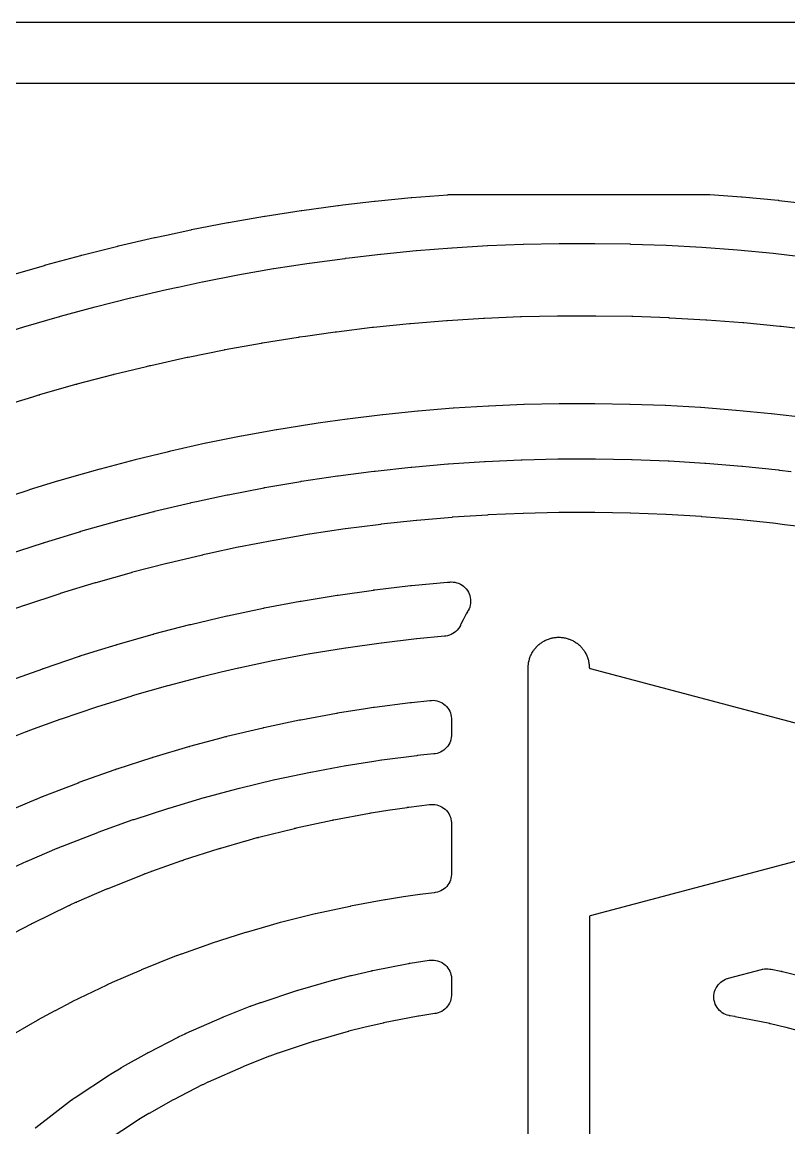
# Model space of a CAD drawing. Header units: metres. Extents: x -22.9 to 22.9, y 1.9 to 79.7.
# Drawn here: x 2.02 to 6.03, y 51.02 to 56.8 of the extents above; entities that cross this region are included whole.
import ezdxf

# ---------------------------------------------------------------- set-up
doc = ezdxf.new("R2010")
doc.units = ezdxf.units.M

msp = doc.modelspace()

# ---------------------------------------------------------------- linework, layer by layer
at = {"layer": 'MARKING'}
for points in [[(-18.6, 56.8), (18.6, 56.8)], [(18.5895, 56.48), (-18.5895, 56.48)], [(1.9477, 55.4748), (2.1353, 55.5289), (2.136, 55.5291), (2.1376, 55.5296), (2.1385, 55.5298), (2.1435, 55.5312), (2.3261, 55.5814), (2.3266, 55.5816), (2.3271, 55.5817), (2.3276, 55.5818), (2.329, 55.5822), (2.3295, 55.5823), (2.33, 55.5824), (2.3305, 55.5826), (2.5181, 55.63), (2.5186, 55.6301), (2.5191, 55.6302), (2.5196, 55.6303), (2.5209, 55.6306), (2.5214, 55.6308), (2.5219, 55.6309), (2.5224, 55.631), (2.71, 55.6742), (2.7107, 55.6744), (2.7124, 55.6748), (2.7135, 55.675), (2.7739, 55.6878), (2.9009, 55.7152), (2.9017, 55.7154), (2.9035, 55.7157), (2.9046, 55.716), (3.0929, 55.7528), (3.0934, 55.7529), (3.0939, 55.753), (3.0944, 55.7531), (3.0957, 55.7533), (3.0962, 55.7534), (3.0967, 55.7535), (3.0972, 55.7536), (3.2847, 55.7863), (3.2855, 55.7864), (3.2872, 55.7867), (3.2884, 55.7869), (3.4766, 55.8159), (3.4774, 55.816), (3.4791, 55.8163), (3.4802, 55.8164), (3.6684, 55.8416), (3.6692, 55.8417), (3.6709, 55.842), (3.6719, 55.8421), (3.6945, 55.8447), (3.8596, 55.8643), (3.8604, 55.8644), (3.8622, 55.8646), (3.8633, 55.8647), (4.0515, 55.8833), (4.0523, 55.8834), (4.054, 55.8835), (4.0552, 55.8836), (4.2433, 55.8985), (4.2441, 55.8986), (4.2459, 55.8987), (4.247, 55.8987), (4.2634, 55.8997), (4.2664, 55.8999), (4.2694, 55.9), (4.2724, 55.9), (5.6012, 55.9), (5.6049, 55.8999), (5.6087, 55.8998), (5.6124, 55.8996), (5.7778, 55.8872), (5.7786, 55.8871), (5.7803, 55.887), (5.7815, 55.8869), (5.9696, 55.8691), (5.9704, 55.869), (5.9722, 55.8689), (5.9733, 55.8687), (6.1615, 55.8472)], [(6.1291, 55.5691), (5.9436, 55.5903), (5.9427, 55.5904), (5.7572, 55.6079), (5.7563, 55.608), (5.5708, 55.6219), (5.5699, 55.622), (5.3844, 55.6323), (5.3834, 55.6323), (5.1979, 55.639), (5.197, 55.6391), (5.0115, 55.6422), (5.0105, 55.6422), (4.825, 55.6419), (4.8241, 55.6419), (4.6386, 55.638), (4.6376, 55.6379), (4.4522, 55.6305), (4.4512, 55.6304), (4.2658, 55.6194), (4.2648, 55.6193), (4.0794, 55.6047), (4.0784, 55.6046), (3.893, 55.5863), (3.892, 55.5862), (3.7279, 55.5667), (3.7276, 55.5666), (3.706, 55.5642), (3.705, 55.564), (3.5195, 55.5392), (3.5186, 55.539), (3.3332, 55.5105), (3.3322, 55.5103), (3.1467, 55.478), (3.1462, 55.4779), (3.1457, 55.4778), (3.1452, 55.4777), (2.9605, 55.4416), (2.9595, 55.4414), (2.8337, 55.4142), (2.8332, 55.4141), (2.7732, 55.4015), (2.7723, 55.4013), (2.5868, 55.3585), (2.5863, 55.3584), (2.5858, 55.3582), (2.5853, 55.3581), (2.4005, 55.3115), (2.4, 55.3113), (2.3995, 55.3112), (2.399, 55.3111), (2.2184, 55.2614), (2.2179, 55.2612), (2.2132, 55.26), (2.2124, 55.2598), (2.0268, 55.2062), (2.0263, 55.2061), (2.0258, 55.2059), (2.0252, 55.2058), (1.8404, 55.1481)], [(1.9197, 54.7955), (2.0748, 54.8426), (2.1067, 54.8523), (2.1075, 54.8526), (2.1107, 54.8535), (2.1117, 54.8538), (2.3, 54.9077), (2.3005, 54.9078), (2.301, 54.908), (2.3015, 54.9081), (2.3047, 54.909), (2.3052, 54.9091), (2.3058, 54.9093), (2.3063, 54.9094), (2.4939, 54.9588), (2.4944, 54.9589), (2.4949, 54.959), (2.4954, 54.9592), (2.4985, 54.96), (2.499, 54.9601), (2.4995, 54.9602), (2.5, 54.9603), (2.6679, 55.0008), (2.6868, 55.0054), (2.6876, 55.0056), (2.691, 55.0064), (2.692, 55.0066), (2.8803, 55.0489), (2.8808, 55.049), (2.8813, 55.0491), (2.8818, 55.0492), (2.885, 55.0499), (2.8855, 55.05), (2.886, 55.0501), (2.8865, 55.0502), (3.0741, 55.0881), (3.0746, 55.0882), (3.0751, 55.0883), (3.0757, 55.0884), (3.0788, 55.089), (3.0793, 55.0891), (3.0798, 55.0892), (3.0803, 55.0893), (3.2679, 55.1233), (3.2684, 55.1234), (3.2689, 55.1234), (3.2694, 55.1235), (3.2725, 55.1241), (3.273, 55.1241), (3.2735, 55.1242), (3.274, 55.1243), (3.4615, 55.1543), (3.4624, 55.1544), (3.4658, 55.1549), (3.4669, 55.1551), (3.5001, 55.1598), (3.6546, 55.1818), (3.6551, 55.1819), (3.6556, 55.182), (3.6561, 55.1821), (3.6592, 55.1825), (3.6597, 55.1825), (3.6602, 55.1826), (3.6607, 55.1827), (3.8483, 55.2056), (3.8488, 55.2057), (3.8493, 55.2057), (3.8498, 55.2058), (3.8529, 55.2061), (3.8534, 55.2062), (3.8539, 55.2062), (3.8544, 55.2063), (4.0421, 55.2254), (4.0426, 55.2255), (4.043, 55.2255), (4.0435, 55.2255), (4.0466, 55.2258), (4.0471, 55.2259), (4.0476, 55.2259), (4.0481, 55.226), (4.2356, 55.2413), (4.2365, 55.2413), (4.24, 55.2416), (4.2411, 55.2417), (4.4293, 55.2533), (4.4301, 55.2533), (4.4337, 55.2535), (4.4348, 55.2536), (4.6229, 55.2614), (4.6238, 55.2615), (4.6273, 55.2616), (4.6284, 55.2616), (4.8166, 55.2658), (4.8175, 55.2658), (4.821, 55.2659), (4.8221, 55.2659), (5.0102, 55.2663), (5.0111, 55.2663), (5.0146, 55.2663), (5.0157, 55.2663), (5.2039, 55.2631), (5.2047, 55.263), (5.2083, 55.2629), (5.2094, 55.2629), (5.3975, 55.256), (5.3984, 55.2559), (5.4019, 55.2558), (5.403, 55.2557), (5.5912, 55.2451), (5.592, 55.245), (5.5956, 55.2448), (5.5967, 55.2447), (5.7848, 55.2303), (5.7857, 55.2302), (5.7893, 55.2299), (5.7904, 55.2298), (5.9787, 55.2116), (5.9792, 55.2115), (5.9797, 55.2115), (5.9802, 55.2114), (5.9833, 55.2111), (5.9838, 55.211), (5.9843, 55.211), (5.9848, 55.2109), (6.1725, 55.1889)], [(6.1166, 54.7323), (5.9336, 54.7538), (5.9331, 54.7538), (5.9326, 54.7539), (5.9321, 54.7539), (5.7492, 54.7716), (5.7482, 54.7717), (5.5646, 54.7858), (5.5637, 54.7859), (5.3801, 54.7963), (5.3791, 54.7963), (5.1955, 54.8031), (5.1945, 54.8031), (5.0109, 54.8063), (5.0099, 54.8063), (4.8263, 54.8059), (4.8253, 54.8059), (4.6417, 54.8018), (4.6407, 54.8018), (4.4571, 54.7941), (4.4561, 54.7941), (4.2725, 54.7827), (4.2715, 54.7827), (4.0879, 54.7677), (4.0874, 54.7676), (4.0869, 54.7676), (4.0864, 54.7675), (3.9034, 54.7489), (3.9029, 54.7488), (3.9024, 54.7488), (3.9019, 54.7487), (3.7189, 54.7263), (3.7184, 54.7263), (3.7179, 54.7262), (3.7174, 54.7261), (3.5654, 54.7044), (3.5652, 54.7044), (3.5337, 54.7), (3.5328, 54.6998), (3.349, 54.6705), (3.3485, 54.6704), (3.348, 54.6703), (3.3475, 54.6702), (3.1645, 54.6371), (3.164, 54.637), (3.1635, 54.6369), (3.163, 54.6368), (2.9801, 54.5998), (2.9796, 54.5997), (2.9791, 54.5996), (2.9786, 54.5995), (2.7955, 54.5584), (2.7946, 54.5582), (2.7773, 54.554), (2.777, 54.5539), (2.6101, 54.5137), (2.6096, 54.5136), (2.6091, 54.5134), (2.6086, 54.5133), (2.4257, 54.4652), (2.4252, 54.4651), (2.4247, 54.4649), (2.4242, 54.4648), (2.241, 54.4124), (2.2401, 54.4121), (2.2098, 54.4028), (2.2095, 54.4027), (2.0557, 54.356), (2.0552, 54.3559), (2.0547, 54.3557), (2.0542, 54.3555), (1.8711, 54.2957)], [(1.9427, 54.0183), (2.1303, 54.08), (2.1309, 54.0802), (2.1314, 54.0804), (2.1319, 54.0806), (2.1333, 54.081), (2.1338, 54.0812), (2.1343, 54.0813), (2.1349, 54.0815), (2.3193, 54.1377), (2.3224, 54.1386), (2.3231, 54.1389), (2.3248, 54.1393), (2.3259, 54.1397), (2.5141, 54.1931), (2.5147, 54.1932), (2.5152, 54.1934), (2.5157, 54.1935), (2.5171, 54.1939), (2.5176, 54.194), (2.5182, 54.1942), (2.5187, 54.1943), (2.7062, 54.2431), (2.7068, 54.2432), (2.7073, 54.2434), (2.7078, 54.2435), (2.7092, 54.2438), (2.7097, 54.244), (2.7103, 54.2441), (2.7108, 54.2442), (2.8984, 54.2886), (2.8989, 54.2887), (2.8994, 54.2889), (2.8999, 54.289), (2.9011, 54.2893), (2.9016, 54.2894), (2.9021, 54.2895), (2.9026, 54.2896), (2.9292, 54.2953), (3.0901, 54.3301), (3.0906, 54.3303), (3.0911, 54.3304), (3.0917, 54.3305), (3.093, 54.3308), (3.0936, 54.3309), (3.0941, 54.331), (3.0946, 54.3311), (3.2822, 54.3675), (3.2827, 54.3676), (3.2832, 54.3677), (3.2837, 54.3678), (3.2851, 54.368), (3.2857, 54.3681), (3.2862, 54.3682), (3.2867, 54.3683), (3.4742, 54.4005), (3.4748, 54.4006), (3.4753, 54.4007), (3.4758, 54.4008), (3.4772, 54.401), (3.4777, 54.4011), (3.4783, 54.4012), (3.4788, 54.4013), (3.6663, 54.4294), (3.6669, 54.4294), (3.6674, 54.4295), (3.6679, 54.4296), (3.6693, 54.4298), (3.6698, 54.4299), (3.6703, 54.4299), (3.6708, 54.43), (3.8426, 54.452), (3.8582, 54.4541), (3.8587, 54.4541), (3.8592, 54.4542), (3.8598, 54.4543), (3.8611, 54.4544), (3.8616, 54.4545), (3.8621, 54.4545), (3.8626, 54.4546), (4.0502, 54.475), (4.0507, 54.475), (4.0513, 54.4751), (4.0518, 54.4751), (4.0532, 54.4753), (4.0537, 54.4753), (4.0542, 54.4754), (4.0547, 54.4754), (4.2423, 54.4917), (4.2428, 54.4918), (4.2433, 54.4918), (4.2439, 54.4919), (4.2452, 54.492), (4.2458, 54.492), (4.2463, 54.4921), (4.2468, 54.4921), (4.4344, 54.5044), (4.4349, 54.5045), (4.4354, 54.5045), (4.4359, 54.5045), (4.4373, 54.5046), (4.4378, 54.5046), (4.4384, 54.5047), (4.4389, 54.5047), (4.6264, 54.5131), (4.627, 54.5131), (4.6275, 54.5131), (4.628, 54.5131), (4.6294, 54.5132), (4.6299, 54.5132), (4.6304, 54.5132), (4.6309, 54.5132), (4.8185, 54.5177), (4.819, 54.5177), (4.8195, 54.5177), (4.8201, 54.5177), (4.8214, 54.5177), (4.8219, 54.5177), (4.8225, 54.5177), (4.823, 54.5177), (5.0105, 54.5183), (5.0111, 54.5183), (5.0116, 54.5183), (5.0121, 54.5183), (5.0135, 54.5182), (5.014, 54.5182), (5.0145, 54.5182), (5.0151, 54.5182), (5.2026, 54.5148), (5.2031, 54.5148), (5.2037, 54.5148), (5.2042, 54.5148), (5.2055, 54.5147), (5.2061, 54.5147), (5.2066, 54.5147), (5.2071, 54.5147), (5.3947, 54.5073), (5.3952, 54.5073), (5.3957, 54.5073), (5.3962, 54.5072), (5.3976, 54.5072), (5.3981, 54.5071), (5.3987, 54.5071), (5.3992, 54.5071), (5.5867, 54.4958), (5.5873, 54.4957), (5.5878, 54.4957), (5.5883, 54.4957), (5.5897, 54.4956), (5.5902, 54.4955), (5.5907, 54.4955), (5.5913, 54.4954), (5.7788, 54.4801), (5.7793, 54.4801), (5.7799, 54.48), (5.7804, 54.48), (5.7818, 54.4799), (5.7823, 54.4798), (5.7828, 54.4798), (5.7834, 54.4797), (5.9709, 54.4604), (5.9714, 54.4603), (5.9719, 54.4602), (5.9725, 54.4602), (5.9738, 54.46), (5.9744, 54.46), (5.9749, 54.4599), (5.9754, 54.4598), (6.0371, 54.4522)], [(6.1271, 54.159), (6.003, 54.1742), (6.0029, 54.1743), (5.9423, 54.1818), (5.9418, 54.1819), (5.9412, 54.1819), (5.9407, 54.182), (5.7561, 54.201), (5.7556, 54.2011), (5.7551, 54.2011), (5.7545, 54.2012), (5.57, 54.2162), (5.5694, 54.2163), (5.5689, 54.2163), (5.5684, 54.2164), (5.3838, 54.2275), (5.3833, 54.2275), (5.3827, 54.2276), (5.3822, 54.2276), (5.1976, 54.2348), (5.1971, 54.2349), (5.1966, 54.2349), (5.196, 54.2349), (5.0114, 54.2382), (5.0109, 54.2383), (5.0104, 54.2383), (5.0098, 54.2383), (4.8252, 54.2378), (4.8247, 54.2377), (4.8242, 54.2377), (4.8237, 54.2377), (4.6391, 54.2334), (4.6385, 54.2333), (4.638, 54.2333), (4.6375, 54.2333), (4.4529, 54.225), (4.4523, 54.225), (4.4518, 54.225), (4.4513, 54.2249), (4.2667, 54.2128), (4.2662, 54.2128), (4.2656, 54.2127), (4.2651, 54.2127), (4.0805, 54.1966), (4.08, 54.1965), (4.0795, 54.1965), (4.079, 54.1964), (3.8943, 54.1764), (3.8938, 54.1763), (3.8933, 54.1763), (3.8928, 54.1762), (3.8788, 54.1744), (3.8787, 54.1744), (3.7079, 54.1525), (3.7074, 54.1524), (3.7069, 54.1523), (3.7064, 54.1522), (3.5218, 54.1246), (3.5212, 54.1245), (3.5207, 54.1244), (3.5202, 54.1243), (3.3356, 54.0926), (3.3351, 54.0925), (3.3346, 54.0924), (3.334, 54.0923), (3.1494, 54.0565), (3.1489, 54.0564), (3.1484, 54.0563), (3.1479, 54.0562), (2.9886, 54.0217), (2.963, 54.0162), (2.9625, 54.0161), (2.962, 54.0159), (2.9615, 54.0158), (2.7768, 53.9721), (2.7763, 53.972), (2.7757, 53.9718), (2.7752, 53.9717), (2.5907, 53.9237), (2.5901, 53.9236), (2.5896, 53.9234), (2.5891, 53.9233), (2.4043, 53.8709), (2.4033, 53.8706), (2.4009, 53.8698), (2.218, 53.8141), (2.2175, 53.8139), (2.2169, 53.8138), (2.2164, 53.8136), (2.0317, 53.7528), (2.0312, 53.7526), (2.0307, 53.7525), (2.0302, 53.7523), (1.9302, 53.7171)], [(1.9602, 53.3615), (2.1262, 53.4219), (2.1267, 53.4221), (2.1273, 53.4223), (2.1278, 53.4225), (2.1292, 53.423), (2.1298, 53.4232), (2.1303, 53.4234), (2.1309, 53.4236), (2.3184, 53.487), (2.3189, 53.4872), (2.3194, 53.4873), (2.32, 53.4875), (2.3213, 53.488), (2.3219, 53.4881), (2.3224, 53.4883), (2.3229, 53.4885), (2.4183, 53.5184), (2.4186, 53.5185), (2.5109, 53.5471), (2.5114, 53.5473), (2.512, 53.5474), (2.5125, 53.5476), (2.5139, 53.548), (2.5144, 53.5481), (2.5149, 53.5483), (2.5154, 53.5484), (2.7029, 53.6021), (2.7035, 53.6022), (2.7041, 53.6024), (2.7046, 53.6025), (2.7061, 53.6029), (2.7067, 53.6031), (2.7072, 53.6032), (2.7078, 53.6034), (2.8952, 53.6523), (2.8958, 53.6524), (2.8963, 53.6525), (2.8969, 53.6527), (2.8983, 53.653), (2.8988, 53.6532), (2.8994, 53.6533), (2.8999, 53.6534), (2.9945, 53.6758), (2.9946, 53.6759), (3.0876, 53.6977), (3.0882, 53.6979), (3.0887, 53.698), (3.0893, 53.6981), (3.0907, 53.6984), (3.0912, 53.6986), (3.0918, 53.6987), (3.0923, 53.6988), (3.2798, 53.7385), (3.2803, 53.7386), (3.2809, 53.7387), (3.2815, 53.7388), (3.283, 53.7391), (3.2835, 53.7392), (3.2841, 53.7393), (3.2847, 53.7394), (3.4721, 53.7746), (3.4726, 53.7747), (3.4732, 53.7748), (3.4738, 53.7749), (3.4753, 53.7752), (3.4758, 53.7753), (3.4764, 53.7754), (3.477, 53.7755), (3.6644, 53.8062), (3.665, 53.8063), (3.6655, 53.8063), (3.6661, 53.8064), (3.6676, 53.8067), (3.6681, 53.8067), (3.6687, 53.8068), (3.6693, 53.8069), (3.8551, 53.833), (3.8567, 53.8332), (3.8573, 53.8333), (3.8578, 53.8334), (3.8584, 53.8334), (3.8598, 53.8336), (3.8604, 53.8337), (3.8609, 53.8338), (3.8615, 53.8338), (4.0489, 53.8558), (4.0495, 53.8559), (4.0501, 53.856), (4.0506, 53.856), (4.0521, 53.8562), (4.0527, 53.8562), (4.0533, 53.8563), (4.0538, 53.8563), (4.2412, 53.874), (4.2418, 53.8741), (4.2424, 53.8741), (4.2429, 53.8742), (4.2444, 53.8743), (4.245, 53.8743), (4.2456, 53.8744), (4.2461, 53.8744), (4.253, 53.8749), (4.258, 53.8751), (4.2603, 53.8752), (4.2703, 53.8749), (4.2802, 53.8736), (4.29, 53.8713), (4.2995, 53.8681), (4.3086, 53.8639), (4.3172, 53.8588), (4.3253, 53.8529), (4.3328, 53.8462), (4.3395, 53.8388), (4.3455, 53.8308), (4.3507, 53.8221), (4.3549, 53.8131), (4.3582, 53.8036), (4.3606, 53.7939), (4.362, 53.7839), (4.3624, 53.7739), (4.3617, 53.7639), (4.3601, 53.754), (4.3575, 53.7443), (4.3539, 53.735), (4.3494, 53.726), (4.3483, 53.724), (4.3463, 53.7207), (4.3455, 53.7194), (4.3393, 53.7091), (4.3387, 53.708), (4.3381, 53.7069), (4.3375, 53.7059), (4.3208, 53.6745), (4.3202, 53.6734), (4.3196, 53.6723), (4.3191, 53.6712), (4.314, 53.6603), (4.3135, 53.6592), (4.313, 53.6581), (4.3125, 53.657), (4.3117, 53.6551), (4.3097, 53.6506), (4.3087, 53.6484), (4.304, 53.6397), (4.2985, 53.6315), (4.2923, 53.6239), (4.2853, 53.617), (4.2777, 53.6107), (4.2695, 53.6053), (4.2608, 53.6007), (4.2517, 53.5969), (4.2422, 53.5941), (4.2326, 53.5922), (4.2302, 53.5919), (4.2253, 53.5913), (4.0817, 53.5777), (4.0811, 53.5777), (4.0806, 53.5776), (4.08, 53.5776), (3.8957, 53.5559), (3.8951, 53.5558), (3.8946, 53.5558), (3.894, 53.5557), (3.7098, 53.5298), (3.7092, 53.5298), (3.7086, 53.5297), (3.7081, 53.5296), (3.5238, 53.4994), (3.5233, 53.4993), (3.5227, 53.4992), (3.5221, 53.4991), (3.3379, 53.4645), (3.3373, 53.4644), (3.3367, 53.4643), (3.3362, 53.4642), (3.1519, 53.4252), (3.1513, 53.4251), (3.1508, 53.4249), (3.1502, 53.4248), (3.0592, 53.4034), (2.966, 53.3813), (2.9655, 53.3812), (2.9649, 53.3811), (2.9644, 53.3809), (2.78, 53.3329), (2.7795, 53.3327), (2.7789, 53.3325), (2.7783, 53.3324), (2.5939, 53.2797), (2.5934, 53.2795), (2.5928, 53.2793), (2.5923, 53.2792), (2.5025, 53.2513), (2.4082, 53.2218), (2.4077, 53.2216), (2.4071, 53.2214), (2.4066, 53.2213), (2.2221, 53.1589), (2.2215, 53.1587), (2.221, 53.1585), (2.2205, 53.1583), (2.0574, 53.0989), (2.0364, 53.0912), (2.0359, 53.091), (2.0354, 53.0908), (2.035, 53.0906), (1.8502, 53.0179)], [(4.6626, 50.5621), (4.6626, 53.4227), (4.6626, 53.4252), (4.6627, 53.4276), (4.6628, 53.4301), (4.663, 53.4347), (4.6634, 53.4396), (4.6638, 53.4445), (4.6644, 53.4494), (4.6646, 53.4503), (4.6654, 53.4552), (4.6664, 53.46), (4.6675, 53.4648), (4.6677, 53.4657), (4.669, 53.4704), (4.6704, 53.4751), (4.672, 53.4798), (4.6723, 53.4807), (4.6741, 53.4853), (4.6759, 53.4898), (4.6779, 53.4943), (4.6783, 53.4952), (4.6805, 53.4996), (4.6829, 53.5039), (4.6853, 53.5082), (4.6858, 53.509), (4.6884, 53.5131), (4.6911, 53.5172), (4.6939, 53.5212), (4.6945, 53.522), (4.6975, 53.5259), (4.7007, 53.5297), (4.7039, 53.5334), (4.7045, 53.5341), (4.7079, 53.5376), (4.7114, 53.5411), (4.7149, 53.5445), (4.7156, 53.5451), (4.7193, 53.5484), (4.7231, 53.5515), (4.727, 53.5545), (4.7278, 53.5551), (4.7318, 53.5579), (4.7359, 53.5606), (4.74, 53.5632), (4.7409, 53.5637), (4.7451, 53.5662), (4.7494, 53.5685), (4.7538, 53.5707), (4.7547, 53.5711), (4.7592, 53.5731), (4.7637, 53.575), (4.7683, 53.5767), (4.7692, 53.577), (4.7739, 53.5786), (4.7786, 53.58), (4.7833, 53.5813), (4.7842, 53.5816), (4.789, 53.5826), (4.7938, 53.5836), (4.7987, 53.5844), (4.7996, 53.5846), (4.8045, 53.5852), (4.8094, 53.5856), (4.8143, 53.586), (4.8152, 53.5861), (4.8201, 53.5862), (4.825, 53.5862), (4.83, 53.5861), (4.8309, 53.586), (4.8358, 53.5856), (4.8407, 53.5852), (4.8456, 53.5846), (4.8465, 53.5844), (4.8514, 53.5836), (4.8562, 53.5826), (4.861, 53.5816), (4.8619, 53.5813), (4.8666, 53.58), (4.8713, 53.5786), (4.876, 53.577), (4.8769, 53.5767), (4.8815, 53.575), (4.886, 53.5731), (4.8905, 53.5711), (4.8914, 53.5707), (4.8957, 53.5685), (4.9001, 53.5662), (4.9043, 53.5637), (4.9052, 53.5632), (4.9093, 53.5606), (4.9134, 53.5579), (4.9174, 53.5551), (4.9182, 53.5545), (4.922, 53.5515), (4.9258, 53.5484), (4.9296, 53.5451), (4.9303, 53.5445), (4.9338, 53.5411), (4.9373, 53.5376), (4.9407, 53.5341), (4.9413, 53.5334), (4.9445, 53.5297), (4.9476, 53.5259), (4.9507, 53.522), (4.9512, 53.5212), (4.9541, 53.5172), (4.9568, 53.5131), (4.9594, 53.509), (4.9599, 53.5082), (4.9623, 53.5039), (4.9646, 53.4996), (4.9669, 53.4952), (4.9673, 53.4943), (4.9693, 53.4898), (4.9711, 53.4853), (4.9729, 53.4807), (4.9732, 53.4798), (4.9748, 53.4751), (4.9762, 53.4704), (4.9775, 53.4657), (4.9777, 53.4648), (4.9788, 53.46), (4.9798, 53.4552), (4.9806, 53.4503), (4.9807, 53.4494), (4.9813, 53.4445), (4.9818, 53.4396), (4.9822, 53.4347), (4.9825, 53.4289), (4.9826, 53.4264), (4.9828, 53.4239), (4.9847, 53.4232), (4.9863, 53.4228), (7.0559, 52.8737)], [(1.9317, 52.6718), (2.0914, 52.7399), (2.0918, 52.7401), (2.0927, 52.7405), (2.0933, 52.7407), (2.1206, 52.752), (2.1211, 52.7522), (2.1216, 52.7524), (2.1221, 52.7526), (2.1235, 52.7532), (2.124, 52.7534), (2.1245, 52.7536), (2.125, 52.7538), (2.3125, 52.8265), (2.3131, 52.8267), (2.3137, 52.8269), (2.3143, 52.8272), (2.3158, 52.8277), (2.3164, 52.828), (2.317, 52.8282), (2.3176, 52.8284), (2.505, 52.8957), (2.5056, 52.8959), (2.5061, 52.8961), (2.5067, 52.8962), (2.5081, 52.8967), (2.5087, 52.8969), (2.5092, 52.8971), (2.5098, 52.8973), (2.5141, 52.8988), (2.5144, 52.8989), (2.5151, 52.8991), (2.5155, 52.8992), (2.6981, 52.9585), (2.6988, 52.9587), (2.6994, 52.9589), (2.7, 52.9591), (2.7015, 52.9595), (2.7022, 52.9597), (2.7028, 52.9599), (2.7034, 52.9601), (2.8907, 53.0156), (2.8913, 53.0158), (2.8919, 53.016), (2.8925, 53.0162), (2.8941, 53.0166), (2.8947, 53.0168), (2.8953, 53.0169), (2.8959, 53.0171), (3.0397, 53.0558), (3.0401, 53.0559), (3.0839, 53.0675), (3.0845, 53.0676), (3.0851, 53.0678), (3.0857, 53.0679), (3.0872, 53.0683), (3.0878, 53.0685), (3.0884, 53.0686), (3.089, 53.0688), (3.2763, 53.1133), (3.2769, 53.1135), (3.2775, 53.1136), (3.2782, 53.1138), (3.2798, 53.1141), (3.2804, 53.1143), (3.281, 53.1144), (3.2816, 53.1145), (3.4689, 53.1541), (3.4695, 53.1542), (3.4701, 53.1543), (3.4708, 53.1544), (3.4724, 53.1548), (3.473, 53.1549), (3.4737, 53.155), (3.4743, 53.1551), (3.6615, 53.1897), (3.6622, 53.1898), (3.6628, 53.1899), (3.6634, 53.19), (3.665, 53.1903), (3.6657, 53.1904), (3.6663, 53.1905), (3.6669, 53.1906), (3.813, 53.2137), (3.8132, 53.2138), (3.8545, 53.2202), (3.8551, 53.2203), (3.8557, 53.2204), (3.8563, 53.2205), (3.8579, 53.2207), (3.8586, 53.2208), (3.8592, 53.2209), (3.8598, 53.2209), (4.047, 53.2454), (4.0477, 53.2455), (4.0483, 53.2455), (4.0489, 53.2456), (4.0506, 53.2458), (4.0512, 53.2459), (4.0518, 53.246), (4.0525, 53.246), (4.1497, 53.2562), (4.1546, 53.2566), (4.157, 53.2567), (4.1668, 53.2568), (4.1766, 53.2559), (4.1863, 53.254), (4.1957, 53.2512), (4.2049, 53.2475), (4.2136, 53.2429), (4.2218, 53.2374), (4.2294, 53.2312), (4.2364, 53.2242), (4.2427, 53.2166), (4.2481, 53.2085), (4.2528, 53.1998), (4.2566, 53.1907), (4.2595, 53.1813), (4.2614, 53.1716), (4.2624, 53.1618), (4.2625, 53.1595), (4.2626, 53.1545), (4.2626, 53.079), (4.2625, 53.0741), (4.2624, 53.0718), (4.2614, 53.0621), (4.2595, 53.0525), (4.2567, 53.0431), (4.253, 53.0341), (4.2484, 53.0255), (4.243, 53.0173), (4.2368, 53.0098), (4.2299, 53.0028), (4.2224, 52.9966), (4.2143, 52.9911), (4.2057, 52.9865), (4.1967, 52.9827), (4.1873, 52.9798), (4.1777, 52.9778), (4.1754, 52.9775), (4.1706, 52.9769), (4.0834, 52.9677), (4.0828, 52.9677), (4.0822, 52.9676), (4.0815, 52.9675), (3.8978, 52.9435), (3.8971, 52.9434), (3.8965, 52.9434), (3.8959, 52.9433), (3.8571, 52.9372), (3.7125, 52.9143), (3.7118, 52.9142), (3.7112, 52.9141), (3.7106, 52.914), (3.5269, 52.8801), (3.5262, 52.88), (3.5256, 52.8798), (3.525, 52.8797), (3.3412, 52.8409), (3.3406, 52.8408), (3.34, 52.8407), (3.3394, 52.8405), (3.1554, 52.7968), (3.1549, 52.7966), (3.1543, 52.7965), (3.1537, 52.7963), (3.1131, 52.7856), (2.9704, 52.7472), (2.9698, 52.747), (2.9692, 52.7469), (2.9686, 52.7467), (2.7847, 52.6922), (2.7841, 52.692), (2.7835, 52.6918), (2.7829, 52.6916), (2.603, 52.6332), (2.5997, 52.6321), (2.5991, 52.6319), (2.5986, 52.6318), (2.5981, 52.6316), (2.4139, 52.5655), (2.4133, 52.5652), (2.4127, 52.565), (2.4121, 52.5648), (2.2278, 52.4933), (2.2272, 52.4931), (2.2267, 52.4929), (2.2262, 52.4927), (2.2014, 52.4824), (2.2009, 52.4822), (2.0431, 52.4149), (2.0425, 52.4147), (2.042, 52.4144), (2.0414, 52.4142), (1.8582, 52.3307)], [(1.9769, 52.0423), (2.0681, 52.0896), (2.0687, 52.0899), (2.0693, 52.0902), (2.0699, 52.0905), (2.0734, 52.0923), (2.074, 52.0926), (2.0746, 52.0929), (2.0752, 52.0931), (2.2625, 52.1843), (2.2631, 52.1846), (2.2637, 52.1849), (2.2643, 52.1851), (2.268, 52.1869), (2.2685, 52.1871), (2.2691, 52.1874), (2.2697, 52.1877), (2.3001, 52.2015), (2.3008, 52.2018), (2.3038, 52.2031), (2.3047, 52.2036), (2.4608, 52.2711), (2.4615, 52.2714), (2.4621, 52.2716), (2.4628, 52.2719), (2.4668, 52.2736), (2.4674, 52.2739), (2.4681, 52.2741), (2.4687, 52.2744), (2.6559, 52.3492), (2.6565, 52.3495), (2.6572, 52.3497), (2.6578, 52.35), (2.6618, 52.3515), (2.6624, 52.3518), (2.6631, 52.352), (2.6637, 52.3522), (2.6923, 52.3628), (2.6928, 52.363), (2.6952, 52.3638), (2.6959, 52.3641), (2.8539, 52.4198), (2.8545, 52.42), (2.8552, 52.4203), (2.8559, 52.4205), (2.8601, 52.4219), (2.8608, 52.4221), (2.8615, 52.4224), (2.8622, 52.4226), (3.0492, 52.4826), (3.0499, 52.4828), (3.0506, 52.483), (3.0513, 52.4832), (3.0556, 52.4846), (3.0563, 52.4848), (3.057, 52.485), (3.0577, 52.4852), (3.1875, 52.5227), (3.188, 52.5228), (3.1897, 52.5233), (3.1902, 52.5235), (3.2469, 52.5393), (3.2476, 52.5394), (3.2483, 52.5396), (3.249, 52.5398), (3.2532, 52.5409), (3.2539, 52.5411), (3.2546, 52.5413), (3.2553, 52.5414), (3.4423, 52.5879), (3.443, 52.588), (3.4437, 52.5882), (3.4444, 52.5884), (3.4489, 52.5894), (3.4496, 52.5896), (3.4503, 52.5897), (3.451, 52.5899), (3.638, 52.6305), (3.6387, 52.6306), (3.6394, 52.6308), (3.6402, 52.6309), (3.6447, 52.6319), (3.6454, 52.632), (3.6461, 52.6321), (3.6469, 52.6323), (3.8338, 52.6671), (3.8345, 52.6672), (3.8352, 52.6674), (3.836, 52.6675), (3.8405, 52.6683), (3.8413, 52.6684), (3.842, 52.6685), (3.8427, 52.6686), (3.9405, 52.6838), (3.9407, 52.6839), (3.9416, 52.684), (3.9418, 52.684), (4.0307, 52.6974), (4.0315, 52.6976), (4.0322, 52.6977), (4.0329, 52.6978), (4.0374, 52.6984), (4.0381, 52.6985), (4.0388, 52.6986), (4.0395, 52.6986), (4.1481, 52.7118), (4.1531, 52.7123), (4.1554, 52.7124), (4.1653, 52.7126), (4.1753, 52.7119), (4.185, 52.7101), (4.1946, 52.7074), (4.2039, 52.7037), (4.2127, 52.6992), (4.221, 52.6937), (4.2288, 52.6875), (4.2359, 52.6806), (4.2423, 52.6729), (4.2479, 52.6647), (4.2526, 52.656), (4.2565, 52.6468), (4.2594, 52.6373), (4.2614, 52.6276), (4.2624, 52.6177), (4.2625, 52.6153), (4.2626, 52.6103), (4.2626, 52.3533), (4.2625, 52.3485), (4.2624, 52.3462), (4.2614, 52.3366), (4.2596, 52.3271), (4.2568, 52.3178), (4.2532, 52.3089), (4.2487, 52.3003), (4.2434, 52.2922), (4.2373, 52.2847), (4.2306, 52.2778), (4.2232, 52.2715), (4.2152, 52.2661), (4.2068, 52.2614), (4.1979, 52.2575), (4.1887, 52.2545), (4.1793, 52.2524), (4.177, 52.252), (4.1722, 52.2514), (4.0982, 52.2424), (4.0975, 52.2423), (4.0967, 52.2422), (4.096, 52.2421), (4.0114, 52.2293), (3.9168, 52.2146), (3.9161, 52.2145), (3.9154, 52.2144), (3.9146, 52.2142), (3.7344, 52.1807), (3.7337, 52.1805), (3.733, 52.1804), (3.7322, 52.1802), (3.5519, 52.1411), (3.5512, 52.1409), (3.5505, 52.1408), (3.5498, 52.1406), (3.3692, 52.0958), (3.3685, 52.0956), (3.3678, 52.0954), (3.3671, 52.0952), (3.3156, 52.0809), (3.1886, 52.0442), (3.1879, 52.044), (3.1872, 52.0438), (3.1865, 52.0436), (3.0058, 51.9856), (3.0051, 51.9854), (3.0044, 51.9851), (3.0038, 51.9849), (2.851, 51.931), (2.8503, 51.9308), (2.8257, 51.9217), (2.8251, 51.9215), (2.8244, 51.9212), (2.8238, 51.921), (2.6425, 51.8485), (2.6419, 51.8482), (2.6412, 51.8479), (2.6406, 51.8477), (2.49, 51.7825), (2.4892, 51.7821), (2.4628, 51.7702), (2.4622, 51.7699), (2.4616, 51.7696), (2.461, 51.7693), (2.279, 51.6808), (2.2785, 51.6805), (2.2779, 51.6802), (2.2773, 51.6799), (2.191, 51.6352), (2.1905, 51.6349), (2.19, 51.6346), (2.1895, 51.6344), (2.0996, 51.5851), (2.099, 51.5848), (2.0985, 51.5845), (2.098, 51.5842), (1.929, 51.4861)], [(7.0559, 52.6791), (4.9863, 52.13), (4.9847, 52.1296), (4.9828, 52.1289), (4.9826, 52.1269), (4.9826, 52.1253), (4.9826, 50.5621)], [(2.0873, 51.0222), (2.0886, 51.0233), (2.0891, 51.0237), (2.0896, 51.0241), (2.0902, 51.0245), (2.2776, 51.1691), (2.2782, 51.1696), (2.2788, 51.17), (2.2794, 51.1704), (2.2809, 51.1716), (2.2814, 51.172), (2.282, 51.1724), (2.2826, 51.1728), (2.2875, 51.1764), (2.2884, 51.1771), (2.2894, 51.1777), (2.2904, 51.1784), (2.2929, 51.1802), (2.2939, 51.1808), (2.2948, 51.1815), (2.2958, 51.1821), (2.4753, 51.3), (2.476, 51.3004), (2.4766, 51.3009), (2.4773, 51.3013), (2.479, 51.3024), (2.4797, 51.3028), (2.4803, 51.3032), (2.481, 51.3036), (2.5362, 51.3375), (2.5371, 51.338), (2.5379, 51.3385), (2.5387, 51.339), (2.5409, 51.3403), (2.5418, 51.3408), (2.5426, 51.3412), (2.5435, 51.3417), (2.6728, 51.4141), (2.6735, 51.4145), (2.6742, 51.4149), (2.6749, 51.4153), (2.6768, 51.4164), (2.6775, 51.4167), (2.6783, 51.4171), (2.679, 51.4175), (2.8333, 51.4974), (2.834, 51.4977), (2.8347, 51.4981), (2.8354, 51.4984), (2.8373, 51.4994), (2.838, 51.4997), (2.8387, 51.5001), (2.8394, 51.5004), (2.8699, 51.515), (2.8706, 51.5153), (2.8714, 51.5157), (2.8721, 51.516), (2.8741, 51.5169), (2.8749, 51.5173), (2.8756, 51.5176), (2.8764, 51.518), (3.0632, 51.5997), (3.064, 51.6), (3.0648, 51.6004), (3.0656, 51.6007), (3.0678, 51.6016), (3.0686, 51.602), (3.0694, 51.6023), (3.0702, 51.6026), (3.2105, 51.6582), (3.2111, 51.6584), (3.2116, 51.6586), (3.2122, 51.6588), (3.2136, 51.6593), (3.2142, 51.6596), (3.2147, 51.6598), (3.2153, 51.66), (3.26, 51.6764), (3.2608, 51.6767), (3.2616, 51.677), (3.2625, 51.6773), (3.2646, 51.6781), (3.2654, 51.6784), (3.2663, 51.6786), (3.2671, 51.6789), (3.4537, 51.7403), (3.4545, 51.7406), (3.4554, 51.7409), (3.4563, 51.7412), (3.4586, 51.7419), (3.4595, 51.7422), (3.4604, 51.7424), (3.4612, 51.7427), (3.6477, 51.7965), (3.6486, 51.7968), (3.6495, 51.797), (3.6504, 51.7973), (3.6528, 51.7979), (3.6537, 51.7981), (3.6546, 51.7984), (3.6555, 51.7986), (3.7366, 51.8187), (3.7371, 51.8189), (3.7384, 51.8192), (3.7392, 51.8194), (3.8439, 51.8438), (3.8448, 51.844), (3.8456, 51.8442), (3.8465, 51.8444), (3.8489, 51.8449), (3.8498, 51.8451), (3.8507, 51.8452), (3.8516, 51.8454), (4.038, 51.8817), (4.0389, 51.8819), (4.0398, 51.8821), (4.0407, 51.8822), (4.0431, 51.8827), (4.0441, 51.8828), (4.045, 51.883), (4.0459, 51.8831), (4.1448, 51.8985), (4.1496, 51.8992), (4.1518, 51.8994), (4.1614, 51.9), (4.171, 51.8996), (4.1805, 51.8983), (4.1898, 51.8962), (4.1989, 51.8931), (4.2076, 51.8892), (4.216, 51.8845), (4.2238, 51.879), (4.2311, 51.8727), (4.2377, 51.8658), (4.2437, 51.8583), (4.2489, 51.8503), (4.2533, 51.8418), (4.2569, 51.8329), (4.2596, 51.8237), (4.2615, 51.8143), (4.2624, 51.8048), (4.2625, 51.8025), (4.2626, 51.7977), (4.2626, 51.7217), (4.2625, 51.7166), (4.2623, 51.7142), (4.2613, 51.7041), (4.2593, 51.6942), (4.2563, 51.6846), (4.2523, 51.6753), (4.2474, 51.6664), (4.2416, 51.6581), (4.235, 51.6505), (4.2277, 51.6435), (4.2197, 51.6373), (4.2112, 51.6319), (4.2021, 51.6274), (4.1926, 51.6239), (4.1829, 51.6213), (4.1805, 51.6208), (4.1755, 51.6199), (4.0917, 51.6069), (4.0907, 51.6067), (4.0898, 51.6066), (4.0889, 51.6064), (3.9076, 51.5711), (3.9067, 51.5709), (3.9058, 51.5707), (3.9049, 51.5705), (3.8043, 51.547), (3.8036, 51.5469), (3.7255, 51.5275), (3.7246, 51.5273), (3.7237, 51.527), (3.7228, 51.5268), (3.5414, 51.4744), (3.5405, 51.4741), (3.5396, 51.4738), (3.5387, 51.4736), (3.357, 51.4137), (3.3561, 51.4134), (3.3553, 51.4132), (3.3545, 51.4129), (3.3137, 51.3978), (3.3131, 51.3976), (3.3126, 51.3974), (3.312, 51.3972), (3.1756, 51.3432), (3.1748, 51.3429), (3.1739, 51.3425), (3.1731, 51.3422), (2.9908, 51.2624), (2.99, 51.262), (2.9893, 51.2617), (2.9885, 51.2613), (2.9622, 51.2487), (2.9614, 51.2484), (2.9607, 51.248), (2.96, 51.2477), (2.8098, 51.1699), (2.809, 51.1695), (2.8083, 51.1691), (2.8076, 51.1687), (2.6827, 51.0988), (2.6819, 51.0983), (2.681, 51.0978), (2.6802, 51.0973), (2.6292, 51.066), (2.6285, 51.0656), (2.6278, 51.0652), (2.6272, 51.0648), (2.4523, 50.9499)], [(6.107, 51.5219), (6.0102, 51.5471), (6.0094, 51.5473), (5.9284, 51.5669), (5.9274, 51.5671), (5.9265, 51.5673), (5.9255, 51.5675), (5.7447, 51.604), (5.7437, 51.6042), (5.7427, 51.6044), (5.7418, 51.6046), (5.7192, 51.6082), (5.7144, 51.6091), (5.7125, 51.6095), (5.7031, 51.612), (5.694, 51.6153), (5.6852, 51.6196), (5.6769, 51.6246), (5.6692, 51.6305), (5.662, 51.6371), (5.6555, 51.6443), (5.6498, 51.6521), (5.6448, 51.6605), (5.6407, 51.6693), (5.6374, 51.6785), (5.6351, 51.6879), (5.6336, 51.6975), (5.6332, 51.7072), (5.6336, 51.7169), (5.635, 51.7265), (5.6373, 51.736), (5.6406, 51.7451), (5.6447, 51.754), (5.6496, 51.7623), (5.6554, 51.7702), (5.6618, 51.7774), (5.669, 51.784), (5.6767, 51.7899), (5.685, 51.795), (5.6937, 51.7992), (5.7028, 51.8026), (5.7047, 51.8032), (5.7094, 51.8046), (5.882, 51.8504), (5.8865, 51.8515), (5.8887, 51.8519), (5.8977, 51.8535), (5.9069, 51.8542), (5.9161, 51.854), (5.9252, 51.853), (5.9274, 51.8527), (5.9319, 51.8519), (5.9836, 51.8415), (5.9845, 51.8413), (5.9855, 51.8411), (5.9864, 51.8409), (5.9889, 51.8403), (5.9898, 51.8401), (5.9908, 51.8399), (5.9917, 51.8397), (6.0759, 51.8192)]]:
    msp.add_lwpolyline(points, dxfattribs=at)

doc.saveas('drawing.dxf')
